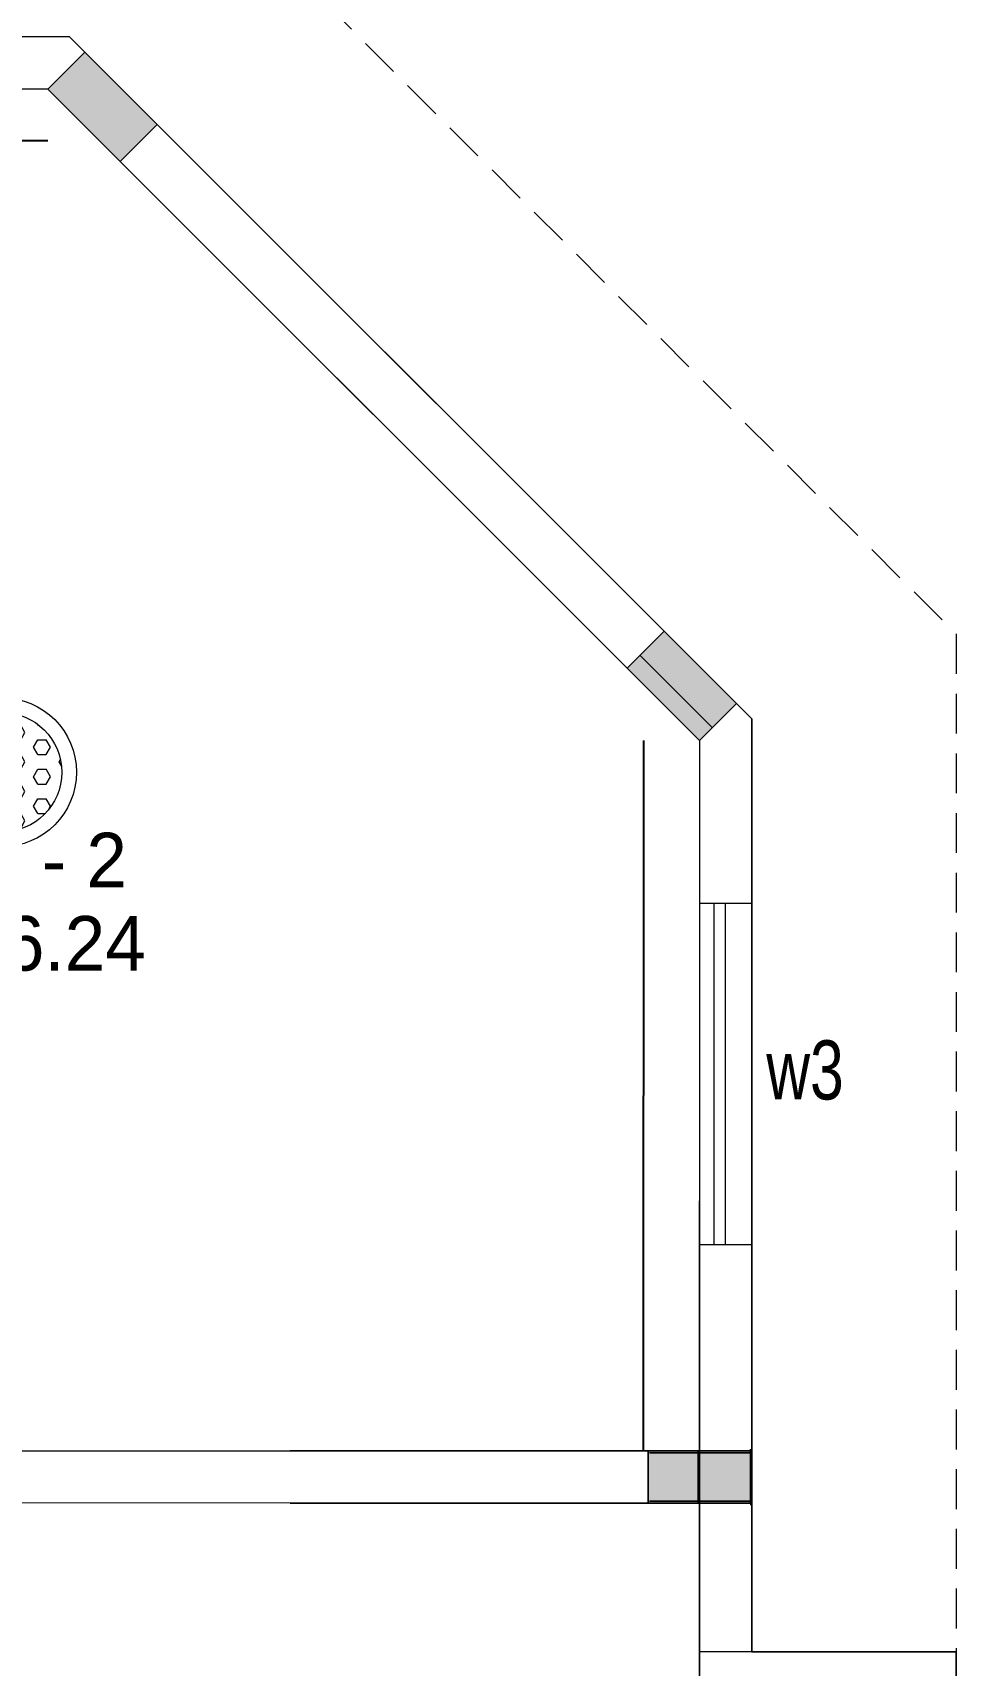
# Model space of a CAD drawing. Header units: metres. Extents: x 191982 to 427160, y -8904 to 80370.
# Drawn here: x 418365 to 422428, y 50877 to 58061 of the extents above; entities that cross this region are included whole.
import ezdxf

# ---------------------------------------------------------------- set-up
doc = ezdxf.new("R2010")
doc.units = ezdxf.units.M
doc.header["$LTSCALE"] = 700
doc.header["$MEASUREMENT"] = 0
doc.header["$PDMODE"] = 32
doc.linetypes.add('DASHED2', pattern=[0.375, 0.25, -0.125])
doc.layers.get('Defpoints').update_dxf_attribs({"lineweight": 9})
for name, color, linetype, lineweight in [('elevations', 22, 'Continuous', 9), ('MAIN GATE', 7, 'Continuous', 9), ('NEW PLANS', 7, 'Continuous', 9), ('PLAN', 7, 'Continuous', 9)]:
    doc.layers.add(name, color=color, linetype=linetype, lineweight=lineweight)
doc.styles.add('RVR', font='MOD20.TTF')
doc.styles.get("Standard").update_dxf_attribs({"font": 'swisscl.ttf'})
doc.dimstyles.get("Standard").update_dxf_attribs({"dimtxt": 0.23, "dimasz": 0.23, "dimexe": 0.05, "dimexo": 0.05, "dimgap": 0.06, "dimtad": 0, "dimzin": 0, "dimdsep": 46, "dimtxsty": 'Standard', "dimcen": 0, "dimse1": 1, "dimse2": 1, "dimadec": 0, "dimazin": 0, "dimtfac": 1, "dimtofl": 0, "dimtmove": 2, "dimatfit": 0, "dimfxl": 0.18, "dimtolj": 1, "dimtzin": 0, "dimarcsym": 0})

# ---------------------------------------------------------------- blocks, each defined once
blk = doc.blocks.new('*D95')
at = {"layer": 'Defpoints', "color": 0, "transparency": 16777216}
for p in [(415314.4, 57811.7), (418432.5, 57811.7), (418432.5, 57585.1)]:
    blk.add_point(p, dxfattribs=at)
at = {"layer": 'MAIN GATE', "color": 0, "lineweight": -2, "transparency": 16777216}
for p, q in [((415314.6, 57585.1), (416872.9, 57585.1)), ((418432.3, 57585.1), (416874, 57585.1))]:
    blk.add_line(p, q, dxfattribs=at)
at = {"layer": 'MAIN GATE', "color": 0, "transparency": 16777216}
for points in [[(415314.6, 57585.1), (415314.6, 57585), (415314.4, 57585.1)], [(418432.3, 57585.1), (418432.3, 57585), (418432.5, 57585.1)]]:
    blk.add_solid(points, dxfattribs=at)
at = {"layer": 'MAIN GATE', "color": 0, "transparency": 16777216, "insert": (416873.5, 57585.1), "char_height": 0.23, "attachment_point": 5}
blk.add_mtext('\\A1;3118.08', dxfattribs=at)
blk = doc.blocks.new('*D96')
at = {"layer": 'Defpoints', "color": 0, "transparency": 16777216}
for p in [(421051.7, 54946.4), (421297.8, 54946.4), (421299.8, 51820.8)]:
    blk.add_point(p, dxfattribs=at)
at = {"layer": 'MAIN GATE', "color": 0, "lineweight": -2, "transparency": 16777216}
for p, q in [((421051.7, 54946.2), (421051.7, 53384.1)), ((421051.7, 51821.1), (421051.7, 53383.1))]:
    blk.add_line(p, q, dxfattribs=at)
at = {"layer": 'MAIN GATE', "color": 0, "transparency": 16777216}
for points in [[(421051.7, 54946.2), (421051.8, 54946.2), (421051.7, 54946.4)], [(421051.7, 51821.1), (421051.8, 51821.1), (421051.7, 51820.8)]]:
    blk.add_solid(points, dxfattribs=at)
at = {"layer": 'MAIN GATE', "color": 0, "transparency": 16777216, "insert": (421051.7, 53383.6), "char_height": 0.23, "attachment_point": 5, "rotation": 90}
blk.add_mtext('\\A1;3125.59', dxfattribs=at)
blk = doc.blocks.new('DAS')
at = {"layer": 'MAIN GATE'}
h = blk.add_hatch(dxfattribs=at)
h.set_pattern_fill('HEX', color=1, scale=0.3, style=0)
h.paths.add_polyline_path([(-3163.779, -2.1999, 1), (-3163.253, -2.1999, 1)])
at = {"layer": 'MAIN GATE', "color": 5}
for radius in [0.3279, 0.263]:
    blk.add_circle((-3163.516, -2.1999), radius, dxfattribs=at)
at = {"layer": 'NEW PLANS', "color": 7}
blk.add_text('SP', height=0.144, dxfattribs=at).set_placement((-3163.6314, -2.2621))

msp = doc.modelspace()

# ---------------------------------------------------------------- hatches: boundary and pattern name
at = {"layer": 'elevations'}
for points in [[(418595.137, 57974.327), (418432.503, 57811.692), (418750.701, 57493.494), (418913.335, 57656.129)], [(421142.208, 55427.256), (420979.574, 55264.621), (421297.772, 54946.423), (421460.406, 55109.058)]]:
    msp.add_hatch(color=256, dxfattribs=at).paths.add_polyline_path(points)
at = {"layer": 'NEW PLANS'}
for points in [[(421072.772, 51590.129), (421072.772, 51820.129), (421292.772, 51820.129), (421292.772, 51590.129)], [(421072.772, 51590.129), (421072.772, 51820.129), (421292.772, 51820.129), (421292.772, 51590.129)], [(421292.772, 51590.129), (421292.772, 51820.129), (421072.772, 51820.129), (421072.772, 51590.129)], [(421292.772, 51590.129), (421292.772, 51820.129), (421072.772, 51820.129), (421072.772, 51590.129)], [(421292.772, 51590.129), (421292.772, 51820.129), (421072.772, 51820.129), (421072.772, 51590.129)], [(421072.772, 51590.129), (421072.772, 51820.129), (421292.772, 51820.129), (421292.772, 51590.129)], [(421072.772, 51590.129), (421072.772, 51820.129), (421292.772, 51820.129), (421292.772, 51590.129)], [(421292.772, 51590.129), (421292.772, 51820.129), (421072.772, 51820.129), (421072.772, 51590.129)], [(421292.772, 51590.129), (421292.772, 51820.129), (421072.772, 51820.129), (421072.772, 51590.129)], [(421292.772, 51590.129), (421292.772, 51820.129), (421072.772, 51820.129), (421072.772, 51590.129)], [(421072.772, 51820.129), (421072.772, 51590.129), (421292.772, 51590.129), (421292.772, 51820.129)], [(421072.772, 51820.129), (421072.772, 51590.129), (421292.772, 51590.129), (421292.772, 51820.129)], [(421292.772, 51820.129), (421292.772, 51590.129), (421072.772, 51590.129), (421072.772, 51820.129)], [(421292.772, 51820.129), (421292.772, 51590.129), (421072.772, 51590.129), (421072.772, 51820.129)], [(421292.772, 51820.129), (421292.772, 51590.129), (421072.772, 51590.129), (421072.772, 51820.129)], [(421072.772, 51820.129), (421072.772, 51590.129), (421292.772, 51590.129), (421292.772, 51820.129)], [(421072.772, 51820.129), (421072.772, 51590.129), (421292.772, 51590.129), (421292.772, 51820.129)], [(421292.772, 51820.129), (421292.772, 51590.129), (421072.772, 51590.129), (421072.772, 51820.129)], [(421292.772, 51820.129), (421292.772, 51590.129), (421072.772, 51590.129), (421072.772, 51820.129)], [(421292.772, 51820.129), (421292.772, 51590.129), (421072.772, 51590.129), (421072.772, 51820.129)], [(421292.772, 51590.129), (421292.772, 51820.129), (421522.772, 51820.129), (421522.772, 51590.129)], [(421292.772, 51590.129), (421292.772, 51820.129), (421522.772, 51820.129), (421522.772, 51590.129)], [(421522.772, 51590.129), (421522.772, 51820.129), (421292.772, 51820.129), (421292.772, 51590.129)], [(421522.772, 51590.129), (421522.772, 51820.129), (421292.772, 51820.129), (421292.772, 51590.129)], [(421522.772, 51590.129), (421522.772, 51820.129), (421292.772, 51820.129), (421292.772, 51590.129)], [(421292.772, 51590.129), (421292.772, 51820.129), (421522.772, 51820.129), (421522.772, 51590.129)], [(421292.772, 51590.129), (421292.772, 51820.129), (421522.772, 51820.129), (421522.772, 51590.129)], [(421522.772, 51590.129), (421522.772, 51820.129), (421292.772, 51820.129), (421292.772, 51590.129)], [(421522.772, 51590.129), (421522.772, 51820.129), (421292.772, 51820.129), (421292.772, 51590.129)], [(421522.772, 51590.129), (421522.772, 51820.129), (421292.772, 51820.129), (421292.772, 51590.129)], [(421292.772, 51820.129), (421292.772, 51590.129), (421522.772, 51590.129), (421522.772, 51820.129)], [(421292.772, 51820.129), (421292.772, 51590.129), (421522.772, 51590.129), (421522.772, 51820.129)], [(421522.772, 51820.129), (421522.772, 51590.129), (421292.772, 51590.129), (421292.772, 51820.129)], [(421522.772, 51820.129), (421522.772, 51590.129), (421292.772, 51590.129), (421292.772, 51820.129)], [(421522.772, 51820.129), (421522.772, 51590.129), (421292.772, 51590.129), (421292.772, 51820.129)], [(421292.772, 51820.129), (421292.772, 51590.129), (421522.772, 51590.129), (421522.772, 51820.129)], [(421292.772, 51820.129), (421292.772, 51590.129), (421522.772, 51590.129), (421522.772, 51820.129)], [(421522.772, 51820.129), (421522.772, 51590.129), (421292.772, 51590.129), (421292.772, 51820.129)], [(421522.772, 51820.129), (421522.772, 51590.129), (421292.772, 51590.129), (421292.772, 51820.129)], [(421522.772, 51820.129), (421522.772, 51590.129), (421292.772, 51590.129), (421292.772, 51820.129)]]:
    msp.add_hatch(color=256, dxfattribs=at).paths.add_polyline_path(points)

# ---------------------------------------------------------------- linework, layer by layer
at = {"layer": 'elevations'}
for p, q in [((418913.335, 57656.129), (418750.701, 57493.494)), ((421460.406, 55109.058), (421297.772, 54946.423))]:
    msp.add_line(p, q, dxfattribs=at)
for points in [[(418432.503, 57811.692), (418595.137, 57974.327), (418913.335, 57656.129), (418750.701, 57493.494)], [(420979.574, 55264.621), (421142.208, 55427.256), (421460.406, 55109.058), (421297.772, 54946.423)]]:
    msp.add_lwpolyline(points, close=True, dxfattribs=at)
at = {"layer": 'MAIN GATE'}
for p, q in [((421297.772, 52728.66), (421527.772, 52728.66)), ((421527.772, 50936.692), (421297.772, 50936.692))]:
    msp.add_line(p, q, dxfattribs=at)
at = {"layer": 'NEW PLANS'}
for p, q in [((418527.772, 58041.692), (415067.772, 58041.692)), ((418527.772, 58041.692), (415297.772, 58041.692)), ((418527.772, 58041.692), (421527.772, 55041.692)), ((418527.772, 58041.692), (421297.772, 55271.692)), ((418432.503, 57811.692), (417422.503, 57811.692)), ((418432.503, 57811.692), (420972.503, 55271.692)), ((418432.503, 57811.692), (420972.503, 55271.692)), ((418432.503, 57811.692), (420972.503, 55271.692)), ((418432.503, 57811.692), (420972.503, 55271.692)), ((418432.503, 57811.692), (421297.772, 54946.423)), ((418757.772, 57811.692), (421297.772, 55271.692)), ((418757.772, 57811.692), (421297.772, 55271.692)), ((418757.772, 57811.692), (421297.772, 55271.692)), ((418757.772, 57811.692), (421297.772, 55271.692)), ((418757.772, 57811.692), (421297.772, 55271.692)), ((418757.772, 57811.692), (421297.772, 55271.692)), ((421036.142, 55321.19), (421354.34, 55002.992)), ((421527.772, 50936.692), (421527.772, 55041.692)), ((421527.772, 55041.692), (421527.772, 51811.692)), ((421527.772, 50936.692), (421527.772, 55041.692)), ((421527.772, 55041.692), (421527.772, 51811.692)), ((421527.772, 55041.692), (421527.772, 51811.692)), ((421527.772, 55041.692), (421527.772, 51811.692)), ((421527.772, 55041.692), (421527.772, 51811.692)), ((421527.772, 50936.692), (421527.772, 55041.692)), ((421527.772, 50936.692), (421527.772, 55041.692)), ((421527.772, 54811.692), (421527.772, 55041.692)), ((421527.772, 54811.692), (421527.772, 55041.692)), ((421527.772, 54811.692), (421527.772, 55041.692)), ((421527.772, 50936.692), (421527.772, 55041.692)), ((421527.772, 55041.692), (421527.772, 51811.692)), ((421527.772, 50936.692), (421527.772, 55041.692)), ((421527.772, 55041.692), (421527.772, 51811.692)), ((421527.772, 55041.692), (421527.772, 51811.692)), ((421527.772, 55041.692), (421527.772, 51811.692)), ((421527.772, 55041.692), (421527.772, 51811.692)), ((421527.772, 50936.692), (421527.772, 55041.692)), ((421527.772, 50936.692), (421527.772, 55041.692)), ((421527.772, 50936.692), (421527.772, 55041.692)), ((421527.772, 54811.692), (421527.772, 55041.692)), ((421527.772, 54811.692), (421527.772, 55041.692)), ((421527.772, 54811.692), (421527.772, 55041.692)), ((421297.772, 54946.423), (421297.772, 54926.692)), ((421297.772, 54946.423), (421297.772, 53040.129)), ((421297.772, 54385.223), (421297.772, 52728.66)), ((421527.772, 54228.66), (421297.772, 54228.66)), ((421362.772, 52728.66), (421362.772, 54228.66)), ((421412.772, 52728.66), (421412.772, 54228.66)), ((421527.772, 52593.566), (421527.772, 53270.129)), ((421297.772, 52920.129), (421297.772, 51811.692)), ((421297.772, 52920.129), (421297.772, 50490.129)), ((421297.772, 51820.129), (421297.772, 52920.129)), ((421297.772, 52720.129), (421297.772, 52390.129)), ((421297.772, 52720.129), (421297.772, 51915.398)), ((421297.772, 52720.129), (421297.772, 51820.129)), ((421297.772, 51915.398), (421297.772, 52720.129)), ((421527.772, 51820.129), (421527.772, 52473.566)), ((415084.419, 51820.129), (419497.772, 51820.129)), ((415282.772, 51820.129), (419377.772, 51820.129)), ((419497.772, 51820.129), (421522.772, 51820.129)), ((419497.772, 51820.129), (421522.772, 51820.129)), ((419497.772, 51820.129), (421072.772, 51820.129)), ((419497.772, 51820.129), (421072.772, 51820.129)), ((421077.772, 51820.129), (419497.772, 51820.129)), ((421077.772, 51820.129), (419497.772, 51820.129)), ((421077.772, 51820.129), (419497.772, 51820.129)), ((421077.772, 51820.129), (419497.772, 51820.129)), ((421297.772, 51820.129), (419497.772, 51820.129)), ((421527.772, 51820.129), (419497.772, 51820.129)), ((421072.772, 51820.129), (421522.772, 51820.129)), ((421072.772, 51820.129), (421522.772, 51820.129)), ((421072.772, 51820.129), (421522.772, 51820.129)), ((421072.772, 51820.129), (421292.772, 51820.129)), ((421072.772, 51820.129), (421292.772, 51820.129)), ((421072.772, 51820.129), (421292.772, 51820.129)), ((421072.772, 51820.129), (421292.772, 51820.129)), ((421072.772, 51820.129), (421292.772, 51820.129)), ((421072.772, 51820.129), (421292.772, 51820.129)), ((421072.772, 51820.129), (421292.772, 51820.129)), ((421072.772, 51820.129), (421292.772, 51820.129)), ((421072.772, 51820.129), (421292.772, 51820.129)), ((421072.772, 51820.129), (421292.772, 51820.129)), ((421072.772, 51820.129), (421292.772, 51820.129)), ((421072.772, 51820.129), (421292.772, 51820.129)), ((421072.772, 51820.129), (421292.772, 51820.129)), ((421072.772, 51820.129), (421292.772, 51820.129)), ((421072.772, 51820.129), (421072.772, 51590.129)), ((421072.772, 51820.129), (421522.772, 51820.129)), ((421072.772, 51820.129), (421522.772, 51820.129)), ((421072.772, 51820.129), (421292.772, 51820.129)), ((421072.772, 51820.129), (421292.772, 51820.129)), ((421072.772, 51820.129), (421292.772, 51820.129)), ((421072.772, 51820.129), (421292.772, 51820.129)), ((421072.772, 51820.129), (421292.772, 51820.129)), ((421072.772, 51820.129), (421292.772, 51820.129)), ((421072.772, 51820.129), (421292.772, 51820.129)), ((421072.772, 51820.129), (421292.772, 51820.129)), ((421072.772, 51820.129), (421292.772, 51820.129)), ((421072.772, 51820.129), (421292.772, 51820.129)), ((421072.772, 51820.129), (421072.772, 51590.129)), ((421522.772, 51820.129), (421072.772, 51820.129)), ((421522.772, 51820.129), (421072.772, 51820.129)), ((421522.772, 51820.129), (421072.772, 51820.129)), ((421522.772, 51820.129), (421072.772, 51820.129)), ((421522.772, 51820.129), (421072.772, 51820.129)), ((421522.772, 51820.129), (421072.772, 51820.129)), ((421522.772, 51820.129), (421072.772, 51820.129)), ((421072.772, 51820.129), (421292.772, 51820.129)), ((421072.772, 51820.129), (421292.772, 51820.129)), ((421072.772, 51820.129), (421292.772, 51820.129)), ((421072.772, 51820.129), (421292.772, 51820.129)), ((421072.772, 51820.129), (421292.772, 51820.129)), ((421522.772, 51820.129), (421072.772, 51820.129)), ((421522.772, 51820.129), (421072.772, 51820.129)), ((421522.772, 51820.129), (421072.772, 51820.129)), ((421522.772, 51820.129), (421072.772, 51820.129)), ((421522.772, 51820.129), (421072.772, 51820.129)), ((421522.772, 51820.129), (421072.772, 51820.129)), ((421522.772, 51820.129), (421072.772, 51820.129)), ((421522.772, 51820.129), (421072.772, 51820.129)), ((421522.772, 51820.129), (421072.772, 51820.129)), ((421522.772, 51820.129), (421072.772, 51820.129)), ((421072.772, 51820.129), (421072.772, 51590.129)), ((421522.772, 51820.129), (421072.772, 51820.129)), ((421522.772, 51820.129), (421072.772, 51820.129)), ((421522.772, 51820.129), (421072.772, 51820.129)), ((421522.772, 51820.129), (421072.772, 51820.129)), ((421522.772, 51820.129), (421072.772, 51820.129)), ((421522.772, 51820.129), (421072.772, 51820.129)), ((421522.772, 51820.129), (421072.772, 51820.129)), ((421072.772, 51820.129), (421072.772, 51590.129)), ((421522.772, 51820.129), (421072.772, 51820.129)), ((421522.772, 51820.129), (421072.772, 51820.129)), ((421522.772, 51820.129), (421072.772, 51820.129)), ((421522.772, 51820.129), (421072.772, 51820.129)), ((421522.772, 51820.129), (421072.772, 51820.129)), ((421522.772, 51820.129), (421072.772, 51820.129)), ((421522.772, 51820.129), (421072.772, 51820.129)), ((421072.772, 51820.129), (421072.772, 51590.129)), ((421072.772, 51820.129), (421522.772, 51820.129)), ((421072.772, 51820.129), (421522.772, 51820.129)), ((421072.772, 51820.129), (421522.772, 51820.129)), ((421072.772, 51820.129), (421292.772, 51820.129)), ((421072.772, 51820.129), (421292.772, 51820.129)), ((421072.772, 51820.129), (421292.772, 51820.129)), ((421072.772, 51820.129), (421292.772, 51820.129)), ((421072.772, 51820.129), (421292.772, 51820.129)), ((421072.772, 51820.129), (421292.772, 51820.129)), ((421072.772, 51820.129), (421292.772, 51820.129)), ((421072.772, 51820.129), (421292.772, 51820.129)), ((421072.772, 51820.129), (421292.772, 51820.129)), ((421072.772, 51820.129), (421292.772, 51820.129)), ((421072.772, 51820.129), (421292.772, 51820.129)), ((421072.772, 51820.129), (421292.772, 51820.129)), ((421072.772, 51820.129), (421292.772, 51820.129)), ((421072.772, 51820.129), (421292.772, 51820.129)), ((421072.772, 51820.129), (421072.772, 51590.129)), ((421072.772, 51820.129), (421522.772, 51820.129)), ((421072.772, 51820.129), (421522.772, 51820.129)), ((421072.772, 51820.129), (421292.772, 51820.129)), ((421072.772, 51820.129), (421292.772, 51820.129)), ((421072.772, 51820.129), (421292.772, 51820.129)), ((421072.772, 51820.129), (421292.772, 51820.129)), ((421072.772, 51820.129), (421292.772, 51820.129)), ((421072.772, 51820.129), (421292.772, 51820.129)), ((421072.772, 51820.129), (421292.772, 51820.129)), ((421072.772, 51820.129), (421292.772, 51820.129)), ((421072.772, 51820.129), (421292.772, 51820.129)), ((421072.772, 51820.129), (421292.772, 51820.129)), ((421072.772, 51820.129), (421072.772, 51590.129)), ((421522.772, 51820.129), (421072.772, 51820.129)), ((421522.772, 51820.129), (421072.772, 51820.129)), ((421522.772, 51820.129), (421072.772, 51820.129)), ((421522.772, 51820.129), (421072.772, 51820.129)), ((421522.772, 51820.129), (421072.772, 51820.129)), ((421522.772, 51820.129), (421072.772, 51820.129)), ((421522.772, 51820.129), (421072.772, 51820.129)), ((421072.772, 51820.129), (421292.772, 51820.129)), ((421072.772, 51820.129), (421292.772, 51820.129)), ((421072.772, 51820.129), (421292.772, 51820.129)), ((421072.772, 51820.129), (421292.772, 51820.129)), ((421072.772, 51820.129), (421292.772, 51820.129)), ((421522.772, 51820.129), (421072.772, 51820.129)), ((421522.772, 51820.129), (421072.772, 51820.129)), ((421522.772, 51820.129), (421072.772, 51820.129)), ((421522.772, 51820.129), (421072.772, 51820.129)), ((421522.772, 51820.129), (421072.772, 51820.129)), ((421522.772, 51820.129), (421072.772, 51820.129)), ((421522.772, 51820.129), (421072.772, 51820.129)), ((421522.772, 51820.129), (421072.772, 51820.129)), ((421522.772, 51820.129), (421072.772, 51820.129)), ((421522.772, 51820.129), (421072.772, 51820.129)), ((421072.772, 51820.129), (421072.772, 51590.129)), ((421522.772, 51820.129), (421072.772, 51820.129)), ((421522.772, 51820.129), (421072.772, 51820.129)), ((421522.772, 51820.129), (421072.772, 51820.129)), ((421522.772, 51820.129), (421072.772, 51820.129)), ((421522.772, 51820.129), (421072.772, 51820.129)), ((421522.772, 51820.129), (421072.772, 51820.129)), ((421522.772, 51820.129), (421072.772, 51820.129)), ((421072.772, 51820.129), (421072.772, 51590.129)), ((421522.772, 51820.129), (421072.772, 51820.129)), ((421522.772, 51820.129), (421072.772, 51820.129)), ((421522.772, 51820.129), (421072.772, 51820.129)), ((421522.772, 51820.129), (421072.772, 51820.129)), ((421522.772, 51820.129), (421072.772, 51820.129)), ((421522.772, 51820.129), (421072.772, 51820.129)), ((421522.772, 51820.129), (421072.772, 51820.129)), ((421072.772, 51820.129), (421072.772, 51590.129)), ((421072.772, 51820.129), (421522.772, 51820.129)), ((421072.772, 51820.129), (421522.772, 51820.129)), ((421072.772, 51820.129), (421522.772, 51820.129)), ((421072.772, 51590.129), (421072.772, 51820.129)), ((421072.772, 51820.129), (421522.772, 51820.129)), ((421072.772, 51820.129), (421522.772, 51820.129)), ((421072.772, 51590.129), (421072.772, 51820.129)), ((421072.772, 51820.129), (421522.772, 51820.129)), ((421072.772, 51820.129), (421522.772, 51820.129)), ((421522.772, 51820.129), (421072.772, 51820.129)), ((421522.772, 51820.129), (421072.772, 51820.129)), ((421522.772, 51820.129), (421072.772, 51820.129)), ((421522.772, 51820.129), (421072.772, 51820.129)), ((421522.772, 51820.129), (421072.772, 51820.129)), ((421522.772, 51820.129), (421072.772, 51820.129)), ((421522.772, 51820.129), (421072.772, 51820.129)), ((421522.772, 51820.129), (421072.772, 51820.129)), ((421522.772, 51820.129), (421072.772, 51820.129)), ((421522.772, 51820.129), (421072.772, 51820.129)), ((421522.772, 51820.129), (421072.772, 51820.129)), ((421522.772, 51820.129), (421072.772, 51820.129)), ((421522.772, 51820.129), (421072.772, 51820.129)), ((421522.772, 51820.129), (421072.772, 51820.129)), ((421522.772, 51820.129), (421072.772, 51820.129)), ((421522.772, 51820.129), (421072.772, 51820.129)), ((421522.772, 51820.129), (421072.772, 51820.129)), ((421072.772, 51590.129), (421072.772, 51820.129)), ((421522.772, 51820.129), (421072.772, 51820.129)), ((421522.772, 51820.129), (421072.772, 51820.129)), ((421522.772, 51820.129), (421072.772, 51820.129)), ((421522.772, 51820.129), (421072.772, 51820.129)), ((421522.772, 51820.129), (421072.772, 51820.129)), ((421522.772, 51820.129), (421072.772, 51820.129)), ((421522.772, 51820.129), (421072.772, 51820.129)), ((421072.772, 51590.129), (421072.772, 51820.129)), ((421522.772, 51820.129), (421072.772, 51820.129)), ((421522.772, 51820.129), (421072.772, 51820.129)), ((421522.772, 51820.129), (421072.772, 51820.129)), ((421522.772, 51820.129), (421072.772, 51820.129)), ((421522.772, 51820.129), (421072.772, 51820.129)), ((421522.772, 51820.129), (421072.772, 51820.129)), ((421522.772, 51820.129), (421072.772, 51820.129)), ((421072.772, 51590.129), (421072.772, 51820.129)), ((421522.772, 51820.129), (421072.772, 51820.129)), ((421522.772, 51820.129), (421072.772, 51820.129)), ((421522.772, 51820.129), (421072.772, 51820.129)), ((421522.772, 51820.129), (421072.772, 51820.129)), ((421522.772, 51820.129), (421072.772, 51820.129)), ((421522.772, 51820.129), (421072.772, 51820.129)), ((421522.772, 51820.129), (421072.772, 51820.129)), ((421072.772, 51820.129), (421522.772, 51820.129)), ((421072.772, 51820.129), (421522.772, 51820.129)), ((421072.772, 51820.129), (421522.772, 51820.129)), ((421072.772, 51590.129), (421072.772, 51820.129)), ((421072.772, 51820.129), (421522.772, 51820.129)), ((421072.772, 51820.129), (421522.772, 51820.129)), ((421072.772, 51590.129), (421072.772, 51820.129)), ((421072.772, 51820.129), (421522.772, 51820.129)), ((421072.772, 51820.129), (421522.772, 51820.129)), ((421522.772, 51820.129), (421072.772, 51820.129)), ((421522.772, 51820.129), (421072.772, 51820.129)), ((421522.772, 51820.129), (421072.772, 51820.129)), ((421522.772, 51820.129), (421072.772, 51820.129)), ((421522.772, 51820.129), (421072.772, 51820.129)), ((421522.772, 51820.129), (421072.772, 51820.129)), ((421522.772, 51820.129), (421072.772, 51820.129)), ((421522.772, 51820.129), (421072.772, 51820.129)), ((421522.772, 51820.129), (421072.772, 51820.129)), ((421522.772, 51820.129), (421072.772, 51820.129)), ((421522.772, 51820.129), (421072.772, 51820.129)), ((421522.772, 51820.129), (421072.772, 51820.129)), ((421522.772, 51820.129), (421072.772, 51820.129)), ((421522.772, 51820.129), (421072.772, 51820.129)), ((421522.772, 51820.129), (421072.772, 51820.129)), ((421522.772, 51820.129), (421072.772, 51820.129)), ((421522.772, 51820.129), (421072.772, 51820.129)), ((421072.772, 51590.129), (421072.772, 51820.129)), ((421522.772, 51820.129), (421072.772, 51820.129)), ((421522.772, 51820.129), (421072.772, 51820.129)), ((421522.772, 51820.129), (421072.772, 51820.129)), ((421522.772, 51820.129), (421072.772, 51820.129)), ((421522.772, 51820.129), (421072.772, 51820.129)), ((421522.772, 51820.129), (421072.772, 51820.129)), ((421522.772, 51820.129), (421072.772, 51820.129)), ((421072.772, 51590.129), (421072.772, 51820.129)), ((421522.772, 51820.129), (421072.772, 51820.129)), ((421522.772, 51820.129), (421072.772, 51820.129)), ((421522.772, 51820.129), (421072.772, 51820.129)), ((421522.772, 51820.129), (421072.772, 51820.129)), ((421522.772, 51820.129), (421072.772, 51820.129)), ((421522.772, 51820.129), (421072.772, 51820.129)), ((421522.772, 51820.129), (421072.772, 51820.129)), ((421072.772, 51590.129), (421072.772, 51820.129)), ((421522.772, 51820.129), (421072.772, 51820.129)), ((421522.772, 51820.129), (421072.772, 51820.129)), ((421522.772, 51820.129), (421072.772, 51820.129)), ((421522.772, 51820.129), (421072.772, 51820.129)), ((421522.772, 51820.129), (421072.772, 51820.129)), ((421522.772, 51820.129), (421072.772, 51820.129)), ((421522.772, 51820.129), (421072.772, 51820.129)), ((421527.772, 51811.692), (421077.772, 51811.692)), ((421527.772, 51811.692), (421077.772, 51811.692)), ((421527.772, 51811.692), (421077.772, 51811.692)), ((421527.772, 51811.692), (421077.772, 51811.692)), ((421527.772, 51811.692), (421077.772, 51811.692)), ((421077.772, 51811.692), (421527.772, 51811.692)), ((421077.772, 51811.692), (421527.772, 51811.692)), ((421077.772, 51811.692), (421527.772, 51811.692)), ((421077.772, 51811.692), (421527.772, 51811.692)), ((421077.772, 51811.692), (421527.772, 51811.692)), ((421077.772, 51811.692), (421527.772, 51811.692)), ((421077.772, 51811.692), (421527.772, 51811.692)), ((421077.772, 51811.692), (421527.772, 51811.692)), ((421077.772, 51811.692), (421527.772, 51811.692)), ((421077.772, 51811.692), (421527.772, 51811.692)), ((421077.772, 51811.692), (421527.772, 51811.692)), ((421077.772, 51811.692), (421527.772, 51811.692)), ((421077.772, 51811.692), (421527.772, 51811.692)), ((421077.772, 51811.692), (421527.772, 51811.692)), ((421077.772, 51811.692), (421527.772, 51811.692)), ((421077.772, 51811.692), (421527.772, 51811.692)), ((421077.772, 51811.692), (421527.772, 51811.692)), ((421302.772, 51820.129), (421082.772, 51820.129)), ((421292.772, 51820.129), (421292.772, 51590.129)), ((421292.772, 51820.129), (421292.772, 51590.129)), ((421292.772, 51820.129), (421292.772, 51590.129)), ((421292.772, 51820.129), (421292.772, 51590.129)), ((421292.772, 51820.129), (421292.772, 51590.129)), ((421292.772, 51820.129), (421292.772, 51590.129)), ((421292.772, 51820.129), (421292.772, 51590.129)), ((421292.772, 51590.129), (421292.772, 51820.129)), ((421292.772, 51590.129), (421292.772, 51820.129)), ((421292.772, 51590.129), (421292.772, 51820.129)), ((421292.772, 51590.129), (421292.772, 51820.129)), ((421292.772, 51590.129), (421292.772, 51820.129)), ((421292.772, 51590.129), (421292.772, 51820.129)), ((421292.772, 51590.129), (421292.772, 51820.129)), ((421297.772, 51828.566), (421297.772, 51598.566)), ((421297.772, 51581.692), (421297.772, 51811.692)), ((421522.772, 51598.566), (421522.772, 51828.566)), ((421522.772, 51820.129), (421522.772, 51590.129)), ((421522.772, 51820.129), (421522.772, 51590.129)), ((421522.772, 51820.129), (421522.772, 51590.129)), ((421522.772, 51820.129), (421522.772, 51590.129)), ((421522.772, 51820.129), (421522.772, 51590.129)), ((421522.772, 51820.129), (421522.772, 51590.129)), ((421522.772, 51820.129), (421522.772, 51590.129)), ((421522.772, 51820.129), (421522.772, 51590.129)), ((421522.772, 51590.129), (421522.772, 51820.129)), ((421522.772, 51590.129), (421522.772, 51820.129)), ((421522.772, 51590.129), (421522.772, 51820.129)), ((421522.772, 51590.129), (421522.772, 51820.129)), ((421522.772, 51590.129), (421522.772, 51820.129)), ((421522.772, 51590.129), (421522.772, 51820.129)), ((421522.772, 51590.129), (421522.772, 51820.129)), ((421522.772, 51590.129), (421522.772, 51820.129)), ((421522.772, 51811.692), (421522.772, 51581.692)), ((421527.772, 51828.566), (421527.772, 51598.566)), ((421527.772, 51828.566), (421527.772, 51598.566)), ((421527.772, 51828.566), (421527.772, 51598.566)), ((421527.772, 51581.692), (421527.772, 51811.692)), ((421527.772, 51581.692), (421527.772, 51811.692)), ((421527.772, 51581.692), (421527.772, 51811.692)), ((421527.772, 51590.129), (415534.366, 51592.562)), ((419497.772, 51590.129), (421072.772, 51590.129)), ((419497.772, 51590.129), (421072.772, 51590.129)), ((421077.772, 51590.129), (419497.772, 51590.129)), ((421077.772, 51590.129), (419497.772, 51590.129)), ((421077.772, 51590.129), (419497.772, 51590.129)), ((421077.772, 51590.129), (419497.772, 51590.129)), ((421297.772, 51590.129), (419497.772, 51590.129)), ((421072.772, 51590.129), (421522.772, 51590.129)), ((421072.772, 51590.129), (421522.772, 51590.129)), ((421072.772, 51590.129), (421522.772, 51590.129)), ((421072.772, 51590.129), (421522.772, 51590.129)), ((421072.772, 51590.129), (421522.772, 51590.129)), ((421072.772, 51590.129), (421522.772, 51590.129)), ((421072.772, 51590.129), (421522.772, 51590.129)), ((421522.772, 51590.129), (421072.772, 51590.129)), ((421522.772, 51590.129), (421072.772, 51590.129)), ((421522.772, 51590.129), (421072.772, 51590.129)), ((421522.772, 51590.129), (421072.772, 51590.129)), ((421522.772, 51590.129), (421072.772, 51590.129)), ((421522.772, 51590.129), (421072.772, 51590.129)), ((421522.772, 51590.129), (421072.772, 51590.129)), ((421522.772, 51590.129), (421072.772, 51590.129)), ((421522.772, 51590.129), (421072.772, 51590.129)), ((421522.772, 51590.129), (421072.772, 51590.129)), ((421522.772, 51590.129), (421072.772, 51590.129)), ((421522.772, 51590.129), (421072.772, 51590.129)), ((421522.772, 51590.129), (421072.772, 51590.129)), ((421522.772, 51590.129), (421072.772, 51590.129)), ((421522.772, 51590.129), (421072.772, 51590.129)), ((421522.772, 51590.129), (421072.772, 51590.129)), ((421522.772, 51590.129), (421072.772, 51590.129)), ((421522.772, 51590.129), (421072.772, 51590.129)), ((421522.772, 51590.129), (421072.772, 51590.129)), ((421522.772, 51590.129), (421072.772, 51590.129)), ((421522.772, 51590.129), (421072.772, 51590.129)), ((421522.772, 51590.129), (421072.772, 51590.129)), ((421522.772, 51590.129), (421072.772, 51590.129)), ((421522.772, 51590.129), (421072.772, 51590.129)), ((421522.772, 51590.129), (421072.772, 51590.129)), ((421522.772, 51590.129), (421072.772, 51590.129)), ((421522.772, 51590.129), (421072.772, 51590.129)), ((421522.772, 51590.129), (421072.772, 51590.129)), ((421522.772, 51590.129), (421072.772, 51590.129)), ((421522.772, 51590.129), (421072.772, 51590.129)), ((421522.772, 51590.129), (421072.772, 51590.129)), ((421522.772, 51590.129), (421072.772, 51590.129)), ((421522.772, 51590.129), (421072.772, 51590.129)), ((421522.772, 51590.129), (421072.772, 51590.129)), ((421522.772, 51590.129), (421072.772, 51590.129)), ((421522.772, 51590.129), (421072.772, 51590.129)), ((421522.772, 51590.129), (421072.772, 51590.129)), ((421522.772, 51590.129), (421072.772, 51590.129)), ((421072.772, 51590.129), (421522.772, 51590.129)), ((421072.772, 51590.129), (421522.772, 51590.129)), ((421072.772, 51590.129), (421522.772, 51590.129)), ((421072.772, 51590.129), (421522.772, 51590.129)), ((421072.772, 51590.129), (421522.772, 51590.129)), ((421072.772, 51590.129), (421522.772, 51590.129)), ((421072.772, 51590.129), (421522.772, 51590.129)), ((421522.772, 51590.129), (421072.772, 51590.129)), ((421522.772, 51590.129), (421072.772, 51590.129)), ((421522.772, 51590.129), (421072.772, 51590.129)), ((421522.772, 51590.129), (421072.772, 51590.129)), ((421522.772, 51590.129), (421072.772, 51590.129)), ((421522.772, 51590.129), (421072.772, 51590.129)), ((421522.772, 51590.129), (421072.772, 51590.129)), ((421522.772, 51590.129), (421072.772, 51590.129)), ((421522.772, 51590.129), (421072.772, 51590.129)), ((421522.772, 51590.129), (421072.772, 51590.129)), ((421522.772, 51590.129), (421072.772, 51590.129)), ((421522.772, 51590.129), (421072.772, 51590.129)), ((421522.772, 51590.129), (421072.772, 51590.129)), ((421522.772, 51590.129), (421072.772, 51590.129)), ((421522.772, 51590.129), (421072.772, 51590.129)), ((421522.772, 51590.129), (421072.772, 51590.129)), ((421522.772, 51590.129), (421072.772, 51590.129)), ((421522.772, 51590.129), (421072.772, 51590.129)), ((421522.772, 51590.129), (421072.772, 51590.129)), ((421522.772, 51590.129), (421072.772, 51590.129)), ((421522.772, 51590.129), (421072.772, 51590.129)), ((421522.772, 51590.129), (421072.772, 51590.129)), ((421522.772, 51590.129), (421072.772, 51590.129)), ((421522.772, 51590.129), (421072.772, 51590.129)), ((421522.772, 51590.129), (421072.772, 51590.129)), ((421522.772, 51590.129), (421072.772, 51590.129)), ((421522.772, 51590.129), (421072.772, 51590.129)), ((421522.772, 51590.129), (421072.772, 51590.129)), ((421522.772, 51590.129), (421072.772, 51590.129)), ((421522.772, 51590.129), (421072.772, 51590.129)), ((421522.772, 51590.129), (421072.772, 51590.129)), ((421522.772, 51590.129), (421072.772, 51590.129)), ((421522.772, 51590.129), (421072.772, 51590.129)), ((421522.772, 51590.129), (421072.772, 51590.129)), ((421522.772, 51590.129), (421072.772, 51590.129)), ((421522.772, 51590.129), (421072.772, 51590.129)), ((421522.772, 51590.129), (421072.772, 51590.129)), ((421522.772, 51590.129), (421072.772, 51590.129)), ((421072.772, 51590.129), (421522.772, 51590.129)), ((421072.772, 51590.129), (421522.772, 51590.129)), ((421072.772, 51590.129), (421522.772, 51590.129)), ((421072.772, 51590.129), (421292.772, 51590.129)), ((421072.772, 51590.129), (421292.772, 51590.129)), ((421072.772, 51590.129), (421292.772, 51590.129)), ((421072.772, 51590.129), (421292.772, 51590.129)), ((421072.772, 51590.129), (421292.772, 51590.129)), ((421072.772, 51590.129), (421292.772, 51590.129)), ((421072.772, 51590.129), (421292.772, 51590.129)), ((421072.772, 51590.129), (421292.772, 51590.129)), ((421072.772, 51590.129), (421292.772, 51590.129)), ((421072.772, 51590.129), (421292.772, 51590.129)), ((421072.772, 51590.129), (421292.772, 51590.129)), ((421072.772, 51590.129), (421292.772, 51590.129)), ((421072.772, 51590.129), (421292.772, 51590.129)), ((421072.772, 51590.129), (421292.772, 51590.129)), ((421072.772, 51590.129), (421522.772, 51590.129)), ((421072.772, 51590.129), (421522.772, 51590.129)), ((421072.772, 51590.129), (421292.772, 51590.129)), ((421072.772, 51590.129), (421292.772, 51590.129)), ((421072.772, 51590.129), (421292.772, 51590.129)), ((421072.772, 51590.129), (421292.772, 51590.129)), ((421072.772, 51590.129), (421292.772, 51590.129)), ((421072.772, 51590.129), (421292.772, 51590.129)), ((421072.772, 51590.129), (421292.772, 51590.129)), ((421072.772, 51590.129), (421292.772, 51590.129)), ((421072.772, 51590.129), (421292.772, 51590.129)), ((421072.772, 51590.129), (421292.772, 51590.129)), ((421522.772, 51590.129), (421072.772, 51590.129)), ((421522.772, 51590.129), (421072.772, 51590.129)), ((421522.772, 51590.129), (421072.772, 51590.129)), ((421522.772, 51590.129), (421072.772, 51590.129)), ((421522.772, 51590.129), (421072.772, 51590.129)), ((421522.772, 51590.129), (421072.772, 51590.129)), ((421522.772, 51590.129), (421072.772, 51590.129)), ((421072.772, 51590.129), (421292.772, 51590.129)), ((421072.772, 51590.129), (421292.772, 51590.129)), ((421072.772, 51590.129), (421292.772, 51590.129)), ((421072.772, 51590.129), (421292.772, 51590.129)), ((421072.772, 51590.129), (421292.772, 51590.129)), ((421522.772, 51590.129), (421072.772, 51590.129)), ((421522.772, 51590.129), (421072.772, 51590.129)), ((421522.772, 51590.129), (421072.772, 51590.129)), ((421522.772, 51590.129), (421072.772, 51590.129)), ((421522.772, 51590.129), (421072.772, 51590.129)), ((421522.772, 51590.129), (421072.772, 51590.129)), ((421522.772, 51590.129), (421072.772, 51590.129)), ((421522.772, 51590.129), (421072.772, 51590.129)), ((421522.772, 51590.129), (421072.772, 51590.129)), ((421522.772, 51590.129), (421072.772, 51590.129)), ((421522.772, 51590.129), (421072.772, 51590.129)), ((421522.772, 51590.129), (421072.772, 51590.129)), ((421522.772, 51590.129), (421072.772, 51590.129)), ((421522.772, 51590.129), (421072.772, 51590.129)), ((421522.772, 51590.129), (421072.772, 51590.129)), ((421522.772, 51590.129), (421072.772, 51590.129)), ((421522.772, 51590.129), (421072.772, 51590.129)), ((421522.772, 51590.129), (421072.772, 51590.129)), ((421522.772, 51590.129), (421072.772, 51590.129)), ((421522.772, 51590.129), (421072.772, 51590.129)), ((421522.772, 51590.129), (421072.772, 51590.129)), ((421522.772, 51590.129), (421072.772, 51590.129)), ((421522.772, 51590.129), (421072.772, 51590.129)), ((421522.772, 51590.129), (421072.772, 51590.129)), ((421072.772, 51590.129), (421522.772, 51590.129)), ((421072.772, 51590.129), (421522.772, 51590.129)), ((421072.772, 51590.129), (421522.772, 51590.129)), ((421072.772, 51590.129), (421292.772, 51590.129)), ((421072.772, 51590.129), (421292.772, 51590.129)), ((421072.772, 51590.129), (421292.772, 51590.129)), ((421072.772, 51590.129), (421292.772, 51590.129)), ((421072.772, 51590.129), (421292.772, 51590.129)), ((421072.772, 51590.129), (421292.772, 51590.129)), ((421072.772, 51590.129), (421292.772, 51590.129)), ((421072.772, 51590.129), (421292.772, 51590.129)), ((421072.772, 51590.129), (421292.772, 51590.129)), ((421072.772, 51590.129), (421292.772, 51590.129)), ((421072.772, 51590.129), (421292.772, 51590.129)), ((421072.772, 51590.129), (421292.772, 51590.129)), ((421072.772, 51590.129), (421292.772, 51590.129)), ((421072.772, 51590.129), (421292.772, 51590.129)), ((421072.772, 51590.129), (421522.772, 51590.129)), ((421072.772, 51590.129), (421522.772, 51590.129)), ((421072.772, 51590.129), (421292.772, 51590.129)), ((421072.772, 51590.129), (421292.772, 51590.129)), ((421072.772, 51590.129), (421292.772, 51590.129)), ((421072.772, 51590.129), (421292.772, 51590.129)), ((421072.772, 51590.129), (421292.772, 51590.129)), ((421072.772, 51590.129), (421292.772, 51590.129)), ((421072.772, 51590.129), (421292.772, 51590.129)), ((421072.772, 51590.129), (421292.772, 51590.129)), ((421072.772, 51590.129), (421292.772, 51590.129)), ((421072.772, 51590.129), (421292.772, 51590.129)), ((421522.772, 51590.129), (421072.772, 51590.129)), ((421522.772, 51590.129), (421072.772, 51590.129)), ((421522.772, 51590.129), (421072.772, 51590.129)), ((421522.772, 51590.129), (421072.772, 51590.129)), ((421522.772, 51590.129), (421072.772, 51590.129)), ((421522.772, 51590.129), (421072.772, 51590.129)), ((421522.772, 51590.129), (421072.772, 51590.129)), ((421072.772, 51590.129), (421292.772, 51590.129)), ((421072.772, 51590.129), (421292.772, 51590.129)), ((421072.772, 51590.129), (421292.772, 51590.129)), ((421072.772, 51590.129), (421292.772, 51590.129)), ((421072.772, 51590.129), (421292.772, 51590.129)), ((421522.772, 51590.129), (421072.772, 51590.129)), ((421522.772, 51590.129), (421072.772, 51590.129)), ((421522.772, 51590.129), (421072.772, 51590.129)), ((421522.772, 51590.129), (421072.772, 51590.129)), ((421522.772, 51590.129), (421072.772, 51590.129)), ((421522.772, 51590.129), (421072.772, 51590.129)), ((421522.772, 51590.129), (421072.772, 51590.129)), ((421522.772, 51590.129), (421072.772, 51590.129)), ((421522.772, 51590.129), (421072.772, 51590.129)), ((421522.772, 51590.129), (421072.772, 51590.129)), ((421522.772, 51590.129), (421072.772, 51590.129)), ((421522.772, 51590.129), (421072.772, 51590.129)), ((421522.772, 51590.129), (421072.772, 51590.129)), ((421522.772, 51590.129), (421072.772, 51590.129)), ((421522.772, 51590.129), (421072.772, 51590.129)), ((421522.772, 51590.129), (421072.772, 51590.129)), ((421522.772, 51590.129), (421072.772, 51590.129)), ((421522.772, 51590.129), (421072.772, 51590.129)), ((421522.772, 51590.129), (421072.772, 51590.129)), ((421522.772, 51590.129), (421072.772, 51590.129)), ((421522.772, 51590.129), (421072.772, 51590.129)), ((421522.772, 51590.129), (421072.772, 51590.129)), ((421522.772, 51590.129), (421072.772, 51590.129)), ((421522.772, 51590.129), (421072.772, 51590.129)), ((421527.772, 51598.566), (421077.772, 51598.566)), ((421527.772, 51598.566), (421077.772, 51598.566)), ((421527.772, 51598.566), (421077.772, 51598.566)), ((421527.772, 51598.566), (421077.772, 51598.566)), ((421527.772, 51598.566), (421077.772, 51598.566)), ((421077.772, 51598.566), (421527.772, 51598.566)), ((421077.772, 51598.566), (421527.772, 51598.566)), ((421077.772, 51598.566), (421527.772, 51598.566)), ((421077.772, 51598.566), (421527.772, 51598.566)), ((421077.772, 51598.566), (421527.772, 51598.566)), ((421077.772, 51598.566), (421527.772, 51598.566)), ((421077.772, 51598.566), (421527.772, 51598.566)), ((421077.772, 51598.566), (421527.772, 51598.566)), ((421077.772, 51598.566), (421527.772, 51598.566)), ((421077.772, 51598.566), (421527.772, 51598.566)), ((421077.772, 51598.566), (421527.772, 51598.566)), ((421077.772, 51598.566), (421527.772, 51598.566)), ((421077.772, 51598.566), (421527.772, 51598.566)), ((421077.772, 51598.566), (421527.772, 51598.566)), ((421077.772, 51598.566), (421527.772, 51598.566)), ((421077.772, 51598.566), (421527.772, 51598.566)), ((421077.772, 51598.566), (421527.772, 51598.566)), ((421302.772, 51590.129), (421082.772, 51590.129)), ((421297.772, 50690.129), (421297.772, 51590.129)), ((421297.772, 51590.129), (421297.772, 50490.129)), ((421527.772, 51590.129), (421527.772, 50936.692)), ((421297.772, 50690.129), (421297.772, 51494.86)), ((421297.772, 51494.86), (421297.772, 50690.129)), ((421297.772, 50690.129), (421297.772, 51020.129)), ((422427.772, 50936.692), (421527.772, 50936.692)), ((422427.772, 49736.692), (422427.772, 50936.692))]:
    msp.add_line(p, q, dxfattribs=at)
for points in [[(418757.772, 57811.692), (421527.772, 55041.692), (421527.772, 50936.692)], [(421527.772, 50936.692), (421527.772, 55041.692)], [(421527.772, 50936.692), (422427.772, 50936.692), (422427.772, 49736.692), (421527.772, 49736.692)]]:
    msp.add_lwpolyline(points, dxfattribs=at)
for points in [[(421522.772, 51820.129), (421522.772, 51590.129), (421072.772, 51590.129), (421072.772, 51820.129)], [(421522.772, 51820.129), (421522.772, 51590.129), (421072.772, 51590.129), (421072.772, 51820.129)], [(421522.772, 51820.129), (421522.772, 51590.129), (421072.772, 51590.129), (421072.772, 51820.129)], [(421522.772, 51820.129), (421522.772, 51590.129), (421072.772, 51590.129), (421072.772, 51820.129)], [(421522.772, 51820.129), (421522.772, 51590.129), (421072.772, 51590.129), (421072.772, 51820.129)], [(421522.772, 51820.129), (421522.772, 51590.129), (421072.772, 51590.129), (421072.772, 51820.129)], [(421522.772, 51820.129), (421522.772, 51590.129), (421072.772, 51590.129), (421072.772, 51820.129)], [(421522.772, 51820.129), (421522.772, 51590.129), (421072.772, 51590.129), (421072.772, 51820.129)], [(421522.772, 51820.129), (421522.772, 51590.129), (421072.772, 51590.129), (421072.772, 51820.129)], [(421522.772, 51820.129), (421522.772, 51590.129), (421072.772, 51590.129), (421072.772, 51820.129)], [(421522.772, 51590.129), (421522.772, 51820.129), (421072.772, 51820.129), (421072.772, 51590.129)], [(421522.772, 51590.129), (421522.772, 51820.129), (421072.772, 51820.129), (421072.772, 51590.129)], [(421522.772, 51590.129), (421522.772, 51820.129), (421072.772, 51820.129), (421072.772, 51590.129)], [(421522.772, 51590.129), (421522.772, 51820.129), (421072.772, 51820.129), (421072.772, 51590.129)], [(421522.772, 51590.129), (421522.772, 51820.129), (421072.772, 51820.129), (421072.772, 51590.129)], [(421522.772, 51590.129), (421522.772, 51820.129), (421072.772, 51820.129), (421072.772, 51590.129)], [(421522.772, 51590.129), (421522.772, 51820.129), (421072.772, 51820.129), (421072.772, 51590.129)], [(421522.772, 51590.129), (421522.772, 51820.129), (421072.772, 51820.129), (421072.772, 51590.129)], [(421522.772, 51590.129), (421522.772, 51820.129), (421072.772, 51820.129), (421072.772, 51590.129)], [(421522.772, 51590.129), (421522.772, 51820.129), (421072.772, 51820.129), (421072.772, 51590.129)]]:
    msp.add_lwpolyline(points, close=True, dxfattribs=at)
at = {"layer": 'PLAN', "linetype": 'DASHED2'}
for points in [[(405892.772, 68401.692), (409440.564, 68401.692), (412967.772, 64874.485), (412967.772, 62171.692), (416197.772, 62171.692), (416197.772, 58941.692), (418900.564, 58941.692), (422427.772, 55414.485), (422427.772, 50936.692)], [(412967.772, 7416.692), (412967.772, 8666.692), (416197.772, 8666.692), (416197.772, 11896.692), (418670.564, 11896.692), (422427.772, 15653.9), (422427.772, 50936.692)]]:
    msp.add_lwpolyline(points, dxfattribs=at)

# ---------------------------------------------------------------- block references
at = {"layer": 'MAIN GATE', "xscale": 1000, "yscale": 1000, "zscale": 1000}
msp.add_blockref('DAS', (3581746.044, 57006.455), dxfattribs=at)

# ---------------------------------------------------------------- texts
at = {"layer": 'MAIN GATE', "style": 'RVR'}
for s, p in [('Store - 2', (417549.243, 54300.085)), ('6.00x6.24', (417453.242, 53933.802))]:
    msp.add_text(s, height=240, dxfattribs=at).set_placement(p)
at = {"layer": 'NEW PLANS'}
msp.add_text('w3', height=260, dxfattribs=at).set_placement((421592.028, 53366.728))

# ---------------------------------------------------------------- dimensions: what is measured, and where the dimension line sits
at = {"layer": 'MAIN GATE'}
dim = msp.add_linear_dim(base=(418432.503, 57585.082), p1=(415314.419, 57811.692), p2=(418432.503, 57811.692), dimstyle='Standard', dxfattribs=at)
dim.commit()
dim.dimension.update_dxf_attribs({"geometry": '*D95', "text_midpoint": (416873.461, 57585.082)})
dim = msp.add_linear_dim(base=(421051.718, 54946.423), p1=(421299.839, 51820.829), p2=(421297.772, 54946.423), angle=90, dimstyle='Standard', dxfattribs=at)
dim.commit()
dim.dimension.update_dxf_attribs({"geometry": '*D96', "text_midpoint": (421051.718, 53383.626)})

doc.saveas('drawing.dxf')
